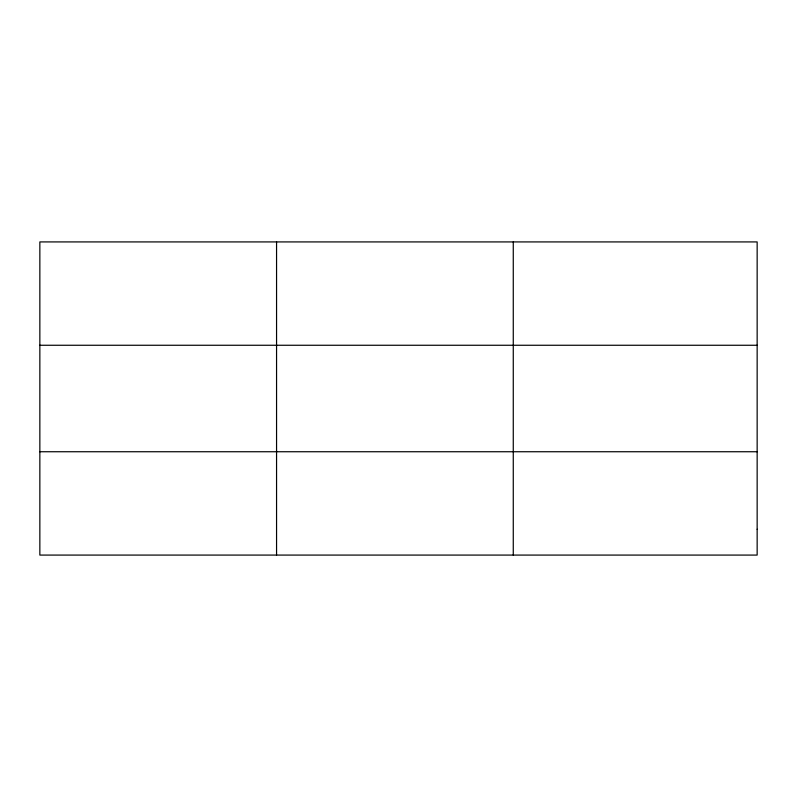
<?xml version="1.0" encoding="UTF-8"?>
<svg xmlns="http://www.w3.org/2000/svg" width="797" height="797" viewBox="0 0 797 797"><rect width="100%" height="100%" fill="white"/><g stroke="black" fill="none" stroke-linecap="round" stroke-linejoin="round"><path stroke-width="1.2" d="M276.559 241.919L276.559 555.081M513.268 241.919L513.268 555.081M39.85 345.26L757.15 345.26M39.85 451.74L757.15 451.74M757.15 529.248L757.15 555.081L39.85 555.081L39.85 241.919L757.15 241.919L757.15 529.248"/></g></svg>
